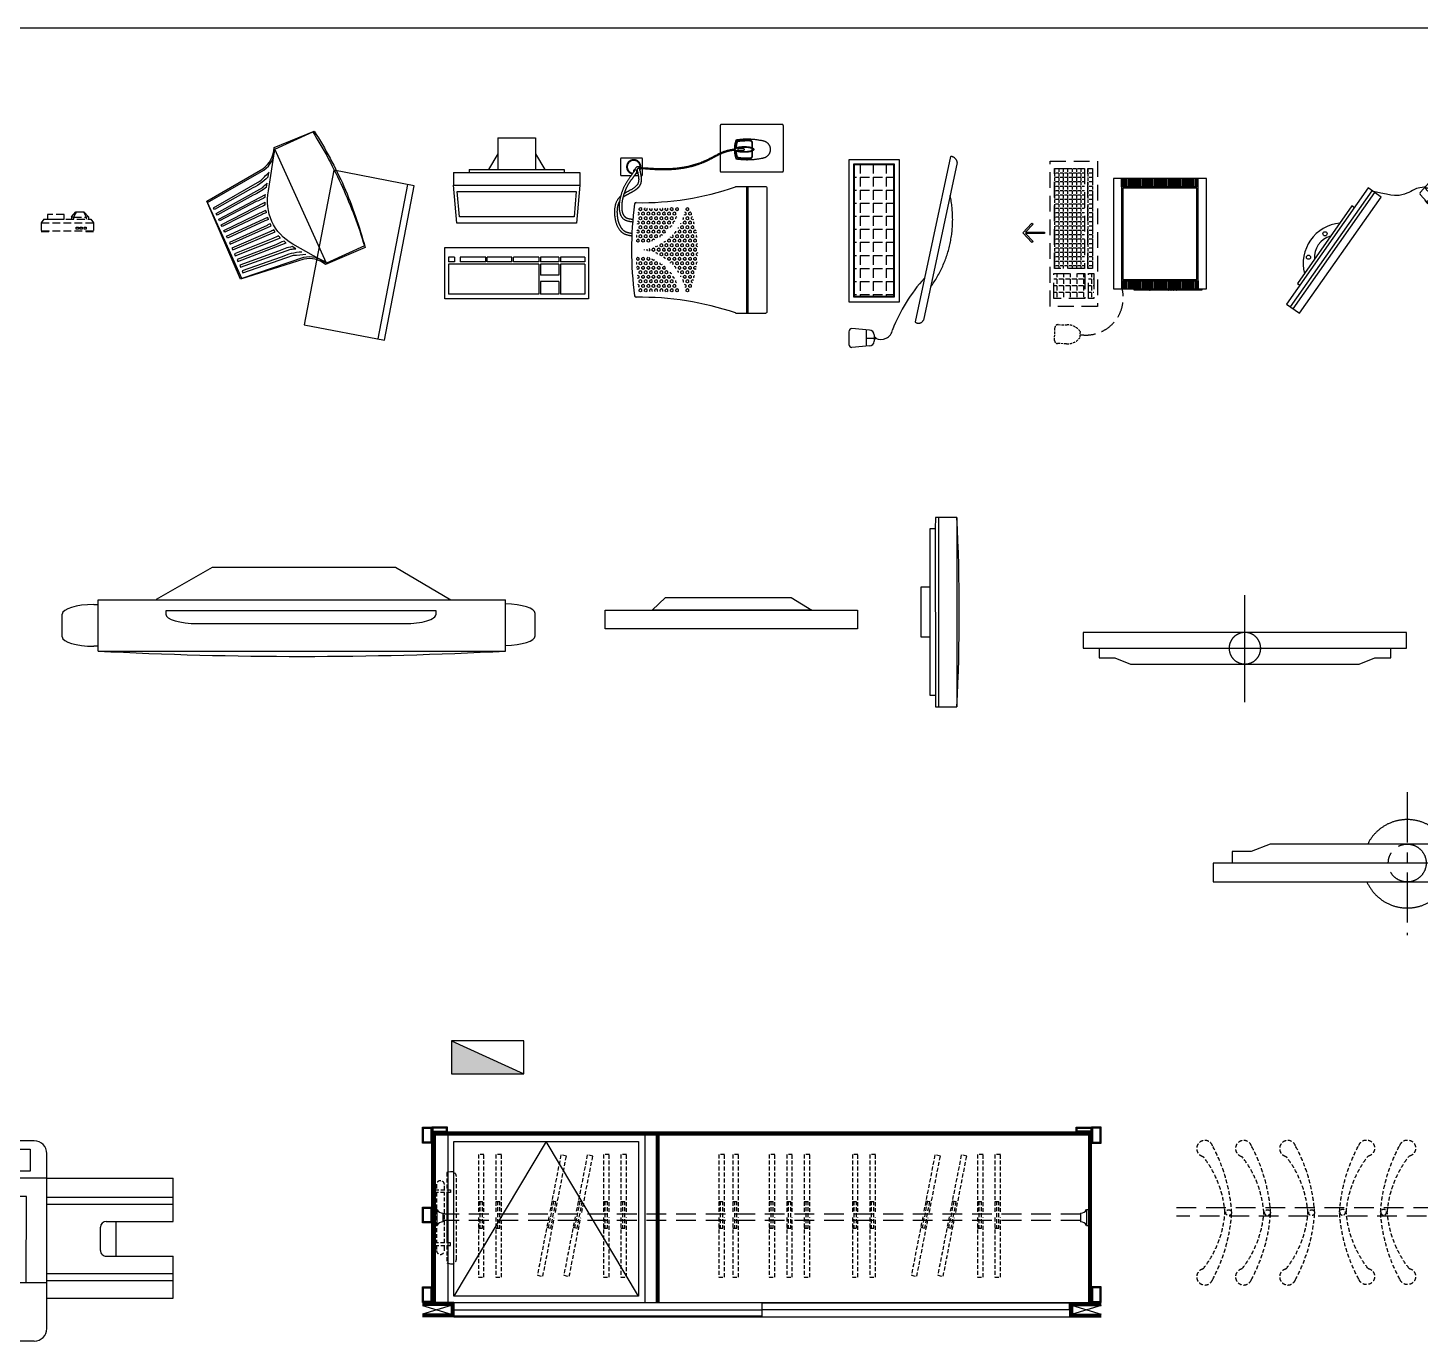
# Model space of a CAD drawing. Header units: millimetres. Extents: x 14385 to 129787, y 107826 to 186798.
# Drawn here: x 22526 to 26937, y 135863 to 140022 of the extents above; entities that cross this region are included whole.
import ezdxf

# ---------------------------------------------------------------- set-up
doc = ezdxf.new("R2010")
doc.units = ezdxf.units.MM
doc.header["$LTSCALE"] = 1000
for name, pattern in [('CENTER', [50.8, 31.75, -6.35, 6.35, -6.35]), ('CONTINOUS', [0]), ('DASH', [0.35, 0.25, -0.1]), ('DASHED', [0.75, 0.5, -0.25]), ('DASHED2', [0.375, 0.25, -0.125]), ('HIDDEN', [1.875, 1.25, -0.625]), ('HIDDEN2', [0.1875, 0.125, -0.0625]), ('M-HIDDEN', [1.875, 1.25, -0.625])]:
    doc.linetypes.add(name, pattern=pattern)
doc.layers.add('DS-HIGH-CABINET', color=40, linetype='Continuous')
doc.layers.add('FF-FURN', color=51, linetype='Continuous')

# ---------------------------------------------------------------- blocks, each defined once
blk = doc.blocks.new('A$C79213D79')
at = {"layer": 'DS-HIGH-CABINET', "color": 57, "linetype": 'HIDDEN2', "ltscale": 0.1}
blk.add_circle((9.8, 228.3), 9.16, dxfattribs=at)
for centre, radius, start, end in [((85.2, 431.7), 25.8, 282.2399, 159.8531), ((517.9, 194.4), 519, 151.6922, 176.2049), ((349.1, 203.4), 328.7, 141.8557, 175.5761), ((517.9, 262.6), 519, 183.7951, 208.3078), ((349.1, 253.6), 328.7, 184.4239, 218.1444), ((85.2, 25.4), 25.8, 200.1469, 77.7601)]:
    blk.add_arc(centre, radius, start, end, dxfattribs=at)
blk = doc.blocks.new('A$C6BEC4516')
at = {"color": 0}
blk.add_line((409.5, 205.3), (181.3, 529), dxfattribs=at)
at = {"color": 8, "linetype": 'DASHED', "ltscale": 50}
blk.add_line((615.8, 0.3), (616.6, 498.1), dxfattribs=at)
at = {"color": 0}
blk.add_lwpolyline([(293.2, 608.8, -0.03444), (418.6, 454, -0.03444), (520.6, 276.9), (406.8, 200.5, 0.235152), (336.8, 203.9), (151.2, 104), (0, 327.1), (155.6, 461, 0.235152), (178.1, 533.5)], format="xyb", close=True, dxfattribs=at)
at = {"color": 8}
blk.add_lwpolyline([(289.2, 605, -0.034442), (414.1, 450.8, -0.034442), (517.4, 281.4), (409.5, 205.3, 0.236068), (334.3, 208.9), (155.7, 107.1), (79.7, 215), (3.6, 322.9), (159.4, 457, 0.236068), (181.3, 529)], format="xyb", close=True, dxfattribs=at)
at = {"color": 0}
blk.add_lwpolyline([(409.5, 205.3), (293.1, 244.4, -0.32737), (186.6, 395.4), (181.3, 529)], format="xyb", dxfattribs=at)
at = {"color": 8, "linetype": 'DASHED', "ltscale": 50}
blk.add_lwpolyline([(376.8, 0.5), (635.8, 0.2), (636.6, 497.9), (377.6, 498.3), (376.8, 0)], dxfattribs=at)
at = {"color": 8}
for points in [[(177, 439.1, -0.103262), (128.9, 390.3), (29.3, 305.5), (25, 310.6), (154.1, 420.3, 0.001223), (177, 454)], [(178.3, 406.4, -0.07475), (141.1, 373.2), (40.7, 289.4), (36.5, 294.4), (166.5, 403, -0.028746), (177.8, 418.9)], [(179.7, 374.2, -0.047796), (154.3, 354.8), (52.1, 273.2), (48, 278.3), (179, 383, -0.046898)], [(184.3, 349.8, -0.032233), (166.7, 337.5), (63.6, 257), (59.5, 262.2), (182.3, 358.1, -0.046898)], [(179.7, 374.2, -0.013359), (179, 383)], [(184.3, 349.8, -0.012938), (182.3, 358.1)], [(192.5, 326.6, -0.022066), (180, 318.7), (75, 240.8), (71, 246.1), (189.5, 334, -0.046898)], [(203.2, 306.2, -0.017552), (193.1, 300.2), (86.4, 224.6), (82.6, 230), (199.4, 312.8, -0.046898)], [(192.5, 326.6, -0.012068), (189.5, 334)], [(203.2, 306.2, -0.011564), (199.4, 312.8)], [(211, 294.7, 0.017174), (202.2, 287.3), (95.1, 212.2), (98.9, 206.8), (215.7, 288.7, 0.046898)], [(226, 277.3, 0.020426), (215.2, 268.8), (106.6, 196), (110.2, 190.5), (231.6, 271.8, 0.046898)], [(215.7, 288.7, -0.011517), (211, 294.7)], [(231.6, 271.8, -0.011908), (226, 277.3)], [(244.2, 261.3, 0.029109), (228.4, 249.9), (118, 179.8), (121.5, 174.3), (251, 256.5, 0.046898)], [(264.4, 248.3, 0.042793), (240.6, 232.5), (129.4, 163.7), (132.8, 158), (272.2, 244.3, 0.046898)], [(292.9, 236.1, 0.067953), (253.5, 213.8), (140.8, 147.5), (144.1, 141.8), (290.1, 227.7, 0.023496), (305.4, 231.9)], [(325.8, 225.1, 0.100509), (265.5, 196.7), (152.2, 131.3), (155.5, 125.6), (302.2, 210.2, 0.010903), (340.2, 220.8)], [(251, 256.5, -0.012739), (244.2, 261.3)], [(272.2, 244.3, -0.013372), (264.4, 248.3)], [(305.4, 231.9), (292.9, 236.1, -0.326975)]]:
    blk.add_lwpolyline(points, format="xyb", dxfattribs=at)
for points in [[(177, 439.1), (176.4, 453.1)], [(178.3, 406.4), (177.8, 418.9)]]:
    blk.add_lwpolyline(points, dxfattribs=at)
blk = doc.blocks.new('A$C102C01AB')
h = blk.add_hatch()
h.set_pattern_fill('HEX', color=252, scale=1.5, style=0)
h.set_pattern_definition([(9e-15, (-4387.3295, 4837.0335), (7e-16, 8.24889), [4.7625, -9.525]), (120, (-4387.3295, 4837.0335), (-7.143748, -4.124445), [4.7625, -9.525]), (60, (-4382.567, 4837.0335), (-7.143748, 4.124445), [4.7625, -9.525])])
h.paths.add_polyline_path([(180.9, 465.8, 0.025764), (66.3, 458, -0.050472), (64.2, 329.2, 0.375144)])
h.paths.add_polyline_path([(333.7, 458, 0.025764), (219.1, 465.8, 0.375144), (335.8, 329.2, -0.050472)])
h.paths.add_polyline_path([(200, 307.7), (61.3, 307.7, -0.002665), (60.2, 301, 0.105985), (200, 271)])
h.paths.add_polyline_path([(200, 447.7, -0.352151), (61.4, 308.6, -0.000368), (61.3, 307.7), (200, 307.7)])
h.paths.add_polyline_path([(200, 447.7), (200, 307.7), (338.7, 307.7, -0.000368), (338.6, 308.6, -0.352151)])
h.paths.add_polyline_path([(339.8, 301, -0.002665), (338.7, 307.7), (200, 307.7), (200, 271, 0.105985)])
at = {"color": 8, "linetype": 'DASHED', "ltscale": 50}
for p, q in [((447.1, 474.1), (453, 474.1)), ((463.2, 463.8), (453, 474.1)), ((463.2, 453.6), (463.2, 463.8)), ((515.3, 142.3), (515.3, 126.3)), ((519.3, 144.3), (517.3, 144.3)), ((521.3, 142.3), (521.3, 126.3)), ((498.1, 98.8), (513.1, 98.8)), ((498.1, 97.3), (513.8, 97.3)), ((514.7, 98.8), (521.9, 98.8)), ((515.6, 97.3), (521, 97.3)), ((519.3, 124.3), (517.3, 124.3)), ((522.8, 97.3), (538.5, 97.3)), ((523.5, 98.8), (538.5, 98.8))]:
    blk.add_line(p, q, dxfattribs=at)
at = {"color": 8}
for p, q in [((0, 116), (400, 116)), ((0, 111), (400, 111))]:
    blk.add_line(p, q, dxfattribs=at)
at = {"color": 8, "linetype": 'DASHED', "ltscale": 50}
for points in [[(461.1, 446.3), (487.7, 446.3, 0.414214), (490.7, 449.3), (490.7, 513.3, 0.414214), (487.7, 516.3), (438.7, 516.3, 0.414214), (435.7, 513.3), (435.7, 482.1)], [(435.7, 451.4), (435.7, 449.3, 0.414214), (438.7, 446.3), (458.1, 446.3)], [(503.6, 200), (449.9, 200, 0.414214), (446.9, 197), (446.9, 3, 0.414214), (449.9, 0), (593.9, 0, 0.414214), (596.9, 3), (596.9, 197, 0.414214), (593.9, 200), (506.9, 200)]]:
    blk.add_lwpolyline(points, format="xyb", dxfattribs=at)
for points in [[(0.4, 152, 0.087847), (50.1, 466.5)], [(345.6, 471.6, 0.064672), (54.4, 471.6)], [(349.9, 466.5, 0.382201), (345.6, 471.6)], [(349.9, 466.5, 0.087847), (399.6, 152)], [(0.4, 152, 0.104257), (0, 150), (0, 56, 0.414214), (5, 51), (395, 51, 0.414214), (400, 56), (400, 150, 0.104257), (399.6, 152)]]:
    blk.add_lwpolyline(points, format="xyb")
blk.add_lwpolyline([(435.7, 471.8), (435.7, 459.5)], dxfattribs=at)
for centre, radius, start, end in [((463.2, 474.1), 22.5, 265.7243, 169.5185), ((463.2, 474.1), 20.5, 265.7805, 172.1189), ((463.2, 474.1), 22.5, 197.4992, 214.7304), ((463.2, 474.1), 20.5, 204.8524, 217.0041), ((448.5, 468.2), 4.32, 256.0152, 48.8989), ((463.2, 474.1), 22.5, 239.5326, 258.0668), ((453.8, 459.3), 4.16, 299.3041, 87.7653), ((463.2, 474.1), 20.5, 245.692, 257.372), ((460.5, 456.8), 1.53, 7.2468, 163.0194), ((709.9, 114.5), 224, 170.7888, 192.2593), ((518.3, 65.8), 89.5, 70.7605, 109.2395), ((709.9, 114.5), 220, 171.4171, 182.4712), ((709.9, 114.5), 218.5, 171.6631, 182.4712), ((518.3, 65.8), 85.5, 93.0522, 107.6454), ((518.3, 65.8), 84, 93.6102, 107.0092), ((517.3, 142.3), 2, 90, 180), ((519.3, 142.3), 2, 0, 90), ((518.3, 65.8), 85.5, 72.3546, 86.9479), ((518.3, 65.8), 84, 72.9908, 86.3895), ((326.7, 114.5), 218.5, 357.5288, 8.3369), ((326.7, 114.5), 220, 357.5288, 8.5829), ((326.7, 114.5), 224, 347.7407, 9.2112), ((498.1, 105.3), 8, 182.4712, 270), ((498.1, 105.3), 6.5, 182.4712, 270), ((517.3, 126.3), 2, 180, 270), ((519.3, 126.3), 2, 270, 0), ((538.5, 105.3), 6.5, 270, 357.5288), ((538.5, 105.3), 8, 270, 357.5288), ((519.9, 69.2), 29, 184.6393, 266.8607), ((516.7, 69.2), 29, 273.1393, 355.3607)]:
    blk.add_arc(centre, radius, start, end, dxfattribs=at)
at = {"color": 3}
blk.add_arc((55.1, 466.6), 5, 97.4006, 181.0683, dxfattribs=at)
at = {"color": 8, "linetype": 'DASHED', "ltscale": 50, "extrusion": (0, 0, -1)}
for start_param, end_param in [(0.496384, 5.786801), (-0.373559, 0.373559)]:
    blk.add_ellipse((518.3, 124.3), major_axis=(0, -29), ratio=0.258621, start_param=start_param, end_param=end_param, dxfattribs=at)
at = {"color": 8, "linetype": 'DASHED', "ltscale": 50}
for points, knots in [([(370.7, 515.3), (369.9, 516.2), (355.4, 532.1), (309.6, 540.7), (252.2, 520.6), (246.3, 489.4), (244.8, 480.1)], [111.285279, 111.285279, 111.285279, 111.285279, 114.512609, 174.485975, 239.647683, 266.818656, 266.818656, 266.818656, 266.818656]), ([(451.3, 471.4), (437.6, 479.5), (398.8, 516.5), (297.3, 532.2), (290.4, 486.6), (289.4, 477.5)], [0, 0, 0, 0, 61.739455, 168.977627, 194.636257, 194.636257, 194.636257, 194.636257]), ([(354.6, 518.7), (354.2, 518.9), (353.9, 519.1), (350.5, 521), (347.2, 522.5), (340.2, 524.8), (336.4, 525.6), (328.6, 526.7), (324.6, 527), (318, 527), (315.5, 526.9), (310.6, 526.6), (308.2, 526.4), (303.4, 525.8), (301, 525.4), (293.9, 524.1), (289.4, 522.8), (280.8, 519.8), (276.8, 518), (270.6, 514.3), (268.2, 512.5), (263.9, 508.7), (262.1, 506.6), (260.2, 503.8), (259.8, 503.2), (259.2, 502.1), (258.9, 501.6), (258.4, 500.6), (258.1, 500.1), (257.4, 498.5), (257, 497.4), (255.7, 493.7), (255, 491), (253.8, 485.4), (253.3, 482.7), (252.8, 479.8)], [126.966183, 126.966183, 126.966183, 126.966183, 128.405774, 128.405774, 140.861937, 140.861937, 153.318101, 153.318101, 165.774264, 165.774264, 172.998907, 172.998907, 179.999027, 179.999027, 186.999146, 186.999146, 200.999385, 200.999385, 214.999623, 214.999623, 225.627092, 225.627092, 236.25456, 236.25456, 239.093267, 239.093267, 241.30838, 241.30838, 243.523492, 243.523492, 247.953717, 247.953717, 257.302502, 257.302502, 265.874573, 265.874573, 265.874573, 265.874573]), ([(447.4, 464), (442.1, 466.4), (437.9, 470.5), (427.1, 477.7), (422.1, 481.8), (411.3, 489.4), (405.4, 493), (392.3, 499.6), (385, 502.6), (369.8, 507.5), (361.9, 509.4), (348.6, 511.5), (343.2, 512), (332.9, 512.2), (328, 511.8), (320.8, 510.5), (318.1, 509.8), (313.3, 508), (311.2, 507), (308, 504.8), (306.7, 503.8), (304.5, 501.5), (303.6, 500.2), (302.5, 498.4), (302.2, 497.9), (301.7, 496.9), (301.5, 496.4), (300.8, 494.7), (300.4, 493.5), (299.3, 489.7), (298.7, 486.8), (297.9, 481.4), (297.7, 479.1), (297.4, 476.6)], [0, 0, 0, 0, 20.63634, 20.63634, 41.272681, 41.272681, 61.909021, 61.909021, 82.545362, 82.545362, 103.181702, 103.181702, 118.074928, 118.074928, 132.968153, 132.968153, 142.847176, 142.847176, 152.726198, 152.726198, 160.348963, 160.348963, 167.971728, 167.971728, 170.444234, 170.444234, 172.91674, 172.91674, 177.861753, 177.861753, 187.617817, 187.617817, 194.636257, 194.636257, 194.636257, 194.636257]), ([(455.8, 455.6), (452.7, 454.9), (449.6, 454.1), (442.6, 452.6), (438.9, 451.8), (431.4, 450.7), (427.7, 450.3), (421.4, 450.3), (418.8, 450.4), (413.7, 451.2), (411.1, 451.8), (407.5, 453.2), (406.4, 453.7), (404.2, 454.8), (403.2, 455.4), (400.2, 457.4), (398.4, 458.9), (395, 462.1), (393.4, 463.8), (390.6, 467.5), (389.2, 469.4), (385.9, 474.3), (384.1, 477.5), (380.6, 483.9), (378.9, 487.2), (375.5, 493.5), (373.8, 496.6), (371.8, 499.9), (371.6, 500.2), (367.2, 507.9)], [0, 0, 0, 0, 8.473525, 8.473525, 18.426927, 18.426927, 28.38033, 28.38033, 35.311679, 35.311679, 42.243029, 42.243029, 45.423935, 45.423935, 48.60484, 48.60484, 54.988445, 54.988445, 61.372051, 61.372051, 67.755656, 67.755656, 77.751513, 77.751513, 87.747371, 87.747371, 97.743228, 97.743228, 98.898684, 98.898684, 98.898684, 98.898684]), ([(454, 463.4), (437.8, 459.5), (401.4, 450.8), (388.5, 487.9), (378.2, 504.8)], [0, 0, 0, 0, 43.90043, 98.975259, 98.975259, 98.975259, 98.975259]), ([(459, 457.2), (458.3, 448.8), (457.6, 440.5), (455.6, 415.3), (454.7, 398.5), (454.5, 374.3), (454.6, 367.1), (455.3, 352.6), (455.8, 345.3), (458, 323.6), (460.4, 309.2), (465.1, 289.8), (466.4, 284.7), (471.1, 269.4), (474.7, 259.3), (480.4, 246.4), (481.8, 243.3), (484.7, 237.3), (486.2, 234.3), (490.8, 225.4), (493.9, 219.6), (501.1, 205.4), (505.2, 197.1), (509.8, 185.4), (511, 181.9), (512.9, 175.7), (513.6, 172.9), (514.7, 167.7), (515.1, 165.3), (515.8, 160.4), (516.1, 158), (516.3, 155.4), (516.3, 155.4), (516.3, 155.3)], [0, 0, 0, 0, 25.171616, 25.171616, 75.514848, 75.514848, 97.065285, 97.065285, 118.615723, 118.615723, 161.716598, 161.716598, 177.441471, 177.441471, 208.891217, 208.891217, 218.648195, 218.648195, 228.405173, 228.405173, 247.91913, 247.91913, 275.674803, 275.674803, 287.068964, 287.068964, 296.153089, 296.153089, 303.895161, 303.895161, 311.637232, 311.637232, 311.840495, 311.840495, 311.840495, 311.840495]), ([(462, 456.9), (459.4, 426.5), (453.4, 355.8), (471.5, 256.1), (514.9, 192.2), (519, 159.7), (519.4, 155.3)], [0, 0, 0, 0, 91.629845, 212.502334, 297.344314, 312.79286, 312.79286, 312.79286, 312.79286]), ([(513.1, 98.8), (512.8, 99.4), (512.6, 100), (511.9, 102), (511.5, 103.6), (510.7, 107.1), (510.4, 109), (509.6, 114.9), (509.3, 119.1), (509.3, 127.6), (509.5, 131.9), (510.2, 138.5), (510.6, 141.1), (511.6, 145.6), (512.2, 147.6), (512.9, 149.4), (513, 149.5), (513, 149.6)], [3.679561, 3.679561, 3.679561, 3.679561, 3.784432, 3.784432, 4.01511, 4.01511, 4.245788, 4.245788, 4.679411, 4.679411, 5.113034, 5.113034, 5.413189, 5.413189, 5.713344, 5.713344, 5.734852, 5.734852, 5.734852, 5.734852]), ([(513.7, 151.2), (513.9, 151.5), (514, 151.7), (514.6, 152.6), (515, 153.1), (515.8, 153.9), (516.2, 154.2), (517, 154.6), (517.5, 154.8), (518.1, 154.8), (518.2, 154.8), (518.3, 154.8), (518.8, 154.8), (519.2, 154.7), (520.1, 154.4), (520.4, 154.1), (521.1, 153.6), (521.5, 153.2), (522.1, 152.5), (522.3, 152.1), (522.7, 151.5), (522.8, 151.3), (522.8, 151.2)], [5.8373209, 5.8373209, 5.8373209, 5.8373209, 5.8930101, 5.8930101, 6.0398378, 6.0398378, 6.1492446, 6.1492446, 6.2586515, 6.2586515, 6.2831853, 6.2831853, 6.2831853, 6.3867926, 6.3867926, 6.4903999, 6.4903999, 6.5940073, 6.5940073, 6.6976146, 6.6976146, 6.7290489, 6.7290489, 6.7290489, 6.7290489]), ([(523.6, 149.6), (523.8, 149.1), (524, 148.5), (524.7, 146.5), (525.2, 144.9), (525.9, 141.3), (526.2, 139.4), (527, 133.5), (527.3, 129.3), (527.3, 120.7), (527.1, 116.5), (526.4, 109.9), (525.9, 107.3), (524.9, 102.8), (524.4, 100.9), (523.6, 99.1), (523.6, 98.9), (523.5, 98.8)], [0.548316, 0.548316, 0.548316, 0.548316, 0.646992, 0.646992, 0.879554, 0.879554, 1.112117, 1.112117, 1.547334, 1.547334, 1.982552, 1.982552, 2.28071, 2.28071, 2.578868, 2.578868, 2.603605, 2.603605, 2.603605, 2.603605]), ([(522.8, 97.3), (522.7, 97.1), (522.5, 96.8), (522, 96), (521.6, 95.5), (520.8, 94.7), (520.4, 94.4), (519.5, 94), (519.1, 93.9), (518.1, 93.8), (517.6, 93.9), (516.7, 94.2), (516.3, 94.4), (515.6, 95), (515.2, 95.3), (514.6, 96.1), (514.3, 96.5), (513.9, 97.1), (513.9, 97.2), (513.8, 97.3)], [2.7045026, 2.7045026, 2.7045026, 2.7045026, 2.7568813, 2.7568813, 2.9023695, 2.9023695, 3.0109337, 3.0109337, 3.1194978, 3.1194978, 3.228062, 3.228062, 3.3366262, 3.3366262, 3.4451904, 3.4451904, 3.5537546, 3.5537546, 3.5786833, 3.5786833, 3.5786833, 3.5786833])]:
    blk.add_open_spline(points, degree=3, knots=knots, dxfattribs=at)
blk = doc.blocks.new('A$C6160385F')
at = {"color": 8, "ltscale": 1000}
for p, q in [((55.7, 300), (55.8, -300)), ((114.2, 300), (114.4, -300)), ((45.9, 263.4), (46.1, -263.4)), ((28.3, 78.5), (28.3, -78.5))]:
    blk.add_line(p, q, dxfattribs=at)
at = {"color": 50, "ltscale": 1000}
blk.add_lwpolyline([(114.2, 300), (46.1, 300), (45.9, 263.4), (28.3, 263.4), (28.3, 78.5), (0, 78.5), (0, -78.5), (28.3, -78.5), (28.3, -263.4), (46.1, -263.4), (46.1, -300), (114.4, -300, 0.025828), (114.2, 300)], format="xyb", close=True, dxfattribs=at)
blk = doc.blocks.new('flatscrn-monitor')
at = {"color": 0, "linetype": 'ByBlock'}
for p, q in [((-60, 0), (60, 0)), ((-60, 0), (-60, -100)), ((60, 0), (60, -100)), ((-60, -50), (-89.2, -100)), ((60, -50), (89.2, -100)), ((-200, -110), (200, -110)), ((-200, -110), (-200, -150)), ((-150, -100), (150, -100)), ((-150, -100), (-150, -110)), ((150, -100), (150, -110)), ((200, -110), (200, -150))]:
    blk.add_line(p, q, dxfattribs=at)
at = {"color": 0, "linetype": 'ByBlock', "flags": 128}
blk.add_lwpolyline([(-190, -270), (-200, -150), (200, -150), (190, -270)], close=True, dxfattribs=at)
at = {"color": 8}
blk.add_lwpolyline([(-188.3, -170), (188.3, -170), (181.6, -250), (-181.6, -250)], close=True, dxfattribs=at)
blk = doc.blocks.new('DS-1')
at = {"linetype": 'Continuous', "ltscale": 1000}
for points in [[(265.2, -40.2), (-240.9, -40.2), (-199.2, 0), (199.2, 0)], [(409.8, -40.2), (409.8, -99.7), (-389.7, -99.7), (-389.7, -40.2)]]:
    blk.add_lwpolyline(points, close=True, dxfattribs=at)
blk = doc.blocks.new('A$C39F758C8')
at = {"linetype": 'Continuous'}
for p, q in [((217.8, 1498), (146.4, 1498)), ((103.2, 114), (103.2, 1404)), ((265.8, 1404), (103.2, 1404)), ((265.8, 114), (265.8, 1404)), ((0, 1056), (103.2, 1230.8)), ((0, 476), (0, 1056)), ((101.4, 298), (0, 476)), ((265.8, 114), (103.2, 114)), ((118.5, 100), (118.5, 114)), ((250.5, 114), (250.5, 100)), ((220.5, 0), (148.5, 0))]:
    blk.add_line(p, q, dxfattribs=at)
at = {"color": 8, "linetype": 'Continuous'}
for p, q in [((138, 1184), (138, 328)), ((148.8, 1184), (138, 1184)), ((178.8, 428), (178.8, 1084)), ((138, 328), (148.8, 328))]:
    blk.add_line(p, q, dxfattribs=at)
at = {"linetype": 'Continuous'}
for centre, major_axis, start_param, end_param in [((146.4, 1398), (0, 100), 0, 1.51076), ((217.8, 1398), (0, -100), 1.630832, 3.141593), ((148.5, 100), (0, -100), -1.570796, 0), ((220.5, 100), (0, 100), 3.141593, 4.712389)]:
    blk.add_ellipse(centre, major_axis=major_axis, ratio=0.3, start_param=start_param, end_param=end_param, dxfattribs=at)
at = {"color": 8, "linetype": 'Continuous'}
for centre, major_axis, start_param, end_param in [((-839, 759), (0, -3738.6), 1.397406, 1.744187), ((148.8, 1084), (0, -100), 1.570796, 3.141593), ((148.8, 428), (0, 100), 3.141593, 4.712389)]:
    blk.add_ellipse(centre, major_axis=major_axis, ratio=0.3, start_param=start_param, end_param=end_param, dxfattribs=at)
blk = doc.blocks.new('键盘')
at = {"color": 8, "linetype": 'DASHED', "ltscale": 50}
for p, q in [((-197, 51), (-215.5, 51)), ((-215.5, 51), (-215.5, 36)), ((-197, 51), (-197, 36)), ((-98, 51), (-178.5, 51)), ((-178.5, 51), (-178.5, 36)), ((-98, 36), (-98, 51)), ((-15, 51), (-93, 51)), ((-93, 36), (-93, 51)), ((-15, 36), (-15, 51)), ((-10, 36), (-10, 51)), ((70.5, 51), (-10, 51)), ((70.5, 51), (70.5, 36)), ((133.5, 51), (75.5, 51)), ((75.5, 51), (75.5, 36)), ((133.5, 51), (133.5, 36)), ((138.5, 51), (138.5, 36)), ((215.5, 51), (138.5, 51)), ((215.5, 51), (215.5, 36)), ((-197, 36), (-215.5, 36)), ((70.5, 29), (-215.5, 29)), ((-215.5, 29), (-215.5, -66)), ((-98, 36), (-178.5, 36)), ((-15, 36), (-93, 36)), ((70.5, 36), (-10, 36)), ((70.5, 29), (70.5, -66)), ((133.5, 36), (75.5, 36)), ((133.5, 29), (75.5, 29)), ((75.5, 29), (75.5, -6)), ((133.5, 29), (133.5, -6)), ((215.5, 36), (138.5, 36)), ((138.5, 29), (138.5, -66)), ((215.5, 29), (138.5, 29)), ((215.5, 29), (215.5, -66)), ((133.5, -6), (75.5, -6)), ((75.5, -26), (75.5, -66)), ((133.5, -26), (75.5, -26)), ((133.5, -26), (133.5, -66)), ((70.5, -66), (-215.5, -66)), ((133.5, -66), (75.5, -66)), ((215.5, -66), (138.5, -66))]:
    blk.add_line(p, q, dxfattribs=at)
blk.add_lwpolyline([(-227.5, -81), (-227.5, 81), (227.5, 81), (227.5, -81)], close=True, dxfattribs=at)
blk = doc.blocks.new('做成ACAD TuKuai0270')
at = {"linetype": 'Continuous'}
for p, q in [((-170.1, 634), (-259.8, 634.1)), ((260.2, 633.9), (170.4, 634)), ((-300, 40.1), (-299.8, 594.1)), ((300, 39.9), (300.2, 593.9)), ((-460, 136.1), (-459.9, 516.1)), ((-299.9, 516.1), (-459.9, 516.1)), ((300.1, 515.9), (700.1, 515.8)), ((700.1, 378.8), (700.1, 515.8)), ((470.1, 286.9), (470.1, 360.8)), ((488.2, 378.9), (700.1, 378.8)), ((488.1, 268.9), (700.1, 268.8)), ((700, 135.8), (700.1, 268.8)), ((-300, 136.1), (-460, 136.1)), ((300, 135.9), (700, 135.8)), ((260, -0.1), (-260, 0.1))]:
    blk.add_line(p, q, dxfattribs=at)
at = {"color": 9, "linetype": 'Continuous'}
for p, q in [((-257.7, 608.3), (-161.4, 608.3)), ((-257.7, 538.3), (-257.7, 608.3)), ((-224.2, 608.3), (-224.2, 538.3)), ((-194.9, 608.3), (-194.9, 538.3)), ((-161.4, 608.3), (-161.4, 538.3)), ((66.7, 538.2), (66.8, 608.2)), ((66.8, 608.2), (246.8, 608.2)), ((246.8, 608.2), (246.7, 538.2)), ((-161.4, 538.3), (-257.7, 538.3)), ((246.7, 538.2), (66.7, 538.2)), ((300.1, 515.9), (-299.9, 516.1)), ((-299.9, 455.9), (-459.9, 455.9)), ((-235, 185.1), (-234.9, 458.1)), ((235.1, 457.9), (-234.9, 458.1)), ((235, 184.9), (235.1, 457.9)), ((300.1, 455.9), (700.1, 455.8)), ((-299.9, 433.9), (-459.9, 433.9)), ((300.1, 433.9), (700.1, 433.8)), ((520.1, 268.9), (520.1, 378.9)), ((-299.8, 191.9), (-460, 191.9)), ((-299.8, 213.9), (-459.9, 213.9)), ((300, 184.9), (-300, 185.1)), ((300, 191.9), (700, 191.8)), ((300.1, 213.9), (700.1, 213.8))]:
    blk.add_line(p, q, dxfattribs=at)
for centre in [(-117.5, 576.9), (-67.2, 576.9)]:
    blk.add_circle(centre, 19, dxfattribs=at)
at = {"linetype": 'Continuous'}
for centre, radius, start, end in [((-259.8, 594.1), 40, 89.9855, 179.9855), ((0, -80.4), 734.4, 76.5836, 103.3874), ((260.2, 593.9), 40, 359.9855, 89.9855), ((488.2, 360.8), 18.1, 89.9855, 179.9855), ((488.1, 286.9), 18.1, 179.9855, 269.9855), ((-260, 40.1), 40, 179.9855, 269.9855), ((260, 39.9), 40, 269.9855, 359.9855)]:
    blk.add_arc(centre, radius, start, end, dxfattribs=at)
blk = doc.blocks.new('A$C24FE3AAA')
at = {"color": 45, "linetype": 'HIDDEN2', "ltscale": 0.1}
for p, q in [((0, 51.6), (17.7, 51.6)), ((4.8, 51.6), (4.8, -33.6)), ((11.8, 51.6), (11.8, -33.6)), ((0, -33.6), (17.7, -33.6))]:
    blk.add_line(p, q, dxfattribs=at)
for points in [[(17.7, 18), (17.7, 199.7), (0, 199.7), (0, 18)], [(0, 0), (0, -188.4), (17.7, -188.4), (17.7, 0)]]:
    blk.add_lwpolyline(points, dxfattribs=at)
blk = doc.blocks.new('A$C2AB26CA6')
at = {"color": 8, "linetype": 'CENTER', "extrusion": (7.8297e-09, -7.20776e-09, 1)}
blk.add_line((0, -120.8, 0), (0, 218.2, 0), dxfattribs=at)
at = {"ltscale": 30}
blk.add_lwpolyline([(512, 100), (512, 50), (-512, 50), (-512, 100)], close=True, dxfattribs=at)
blk.add_lwpolyline([(462, 50), (462, 20), (412, 20), (362, 0), (-362, 0), (-412, 20), (-462, 20), (-462, 50)], dxfattribs=at)
at = {"color": 8, "linetype": 'CENTER'}
blk.add_circle((0, 50), 50, dxfattribs=at)
blk = doc.blocks.new('A$C13656026')
at = {"linetype": 'Continuous'}
h = blk.add_hatch(dxfattribs=at)
h.set_pattern_fill('ANGLE', color=8, scale=150, angle=180, style=0)
h.set_pattern_definition([(360, (-23760, -62246.25), (3e-11, 41.25), [30, -11.25]), (90, (-23760, -62246.25), (-41.25, 3e-11), [30, -11.25])])
h.paths.add_polyline_path([(-226.3, 27), (-226.3, -99), (189.7, -99), (189.7, 27)])
at = {"color": 8, "linetype": 'HIDDEN', "ltscale": 0.5}
for p, q in [((-234.2, 227.4), (265.5, 120.4)), ((-253.2, 205.9), (270.8, 93.7))]:
    blk.add_line(p, q, dxfattribs=at)
at = {"color": 8, "linetype": 'Continuous'}
for p, q in [((312.2, -36.1), (332.2, -36.1)), ((319.7, -36.1), (319.7, -31.1)), ((319.7, -31.1), (324.7, -31.1)), ((322.2, -61.1), (322.2, -36.1)), ((324.7, -36.1), (324.7, -31.1)), ((297.2, -51.1), (292.2, -106.1)), ((296.3, -61.1), (348.1, -61.1)), ((347.2, -51.1), (352.2, -106.1)), ((302.2, -116.1), (342.2, -116.1))]:
    blk.add_line(p, q, dxfattribs=at)
for points in [[(-242.2, 44), (-242.2, -116), (207.8, -116), (207.8, 44), (-242.2, 44)], [(-228.3, 29), (-228.3, -101), (191.7, -101), (191.7, 29), (-228.3, 29)], [(-226.3, 27), (-226.3, -99), (189.7, -99), (189.7, 27), (-226.3, 27)]]:
    blk.add_lwpolyline(points, dxfattribs=at)
at = {"color": 8, "linetype": 'HIDDEN', "ltscale": 0.5}
for centre, radius, start, end in [((-229.8, 204.3), 23.6, 100.869, 175.9965), ((-53.4, -148.4), 361.3, 53.7316, 102.0895), ((258, 105), 17.1, 318.325, 64.1015)]:
    blk.add_arc(centre, radius, start, end, dxfattribs=at)
at = {"color": 8, "linetype": 'Continuous'}
for centre, radius, start, end in [((488.8, 516.8), 530.8, 227.8537, 248.6562), ((289.8, -13.9), 36.8, 331.9847, 80.9006), ((312.2, -51.1), 15, 90, 180), ((332.2, -51.1), 15, 0, 90), ((302.2, -106.1), 10, 180, 270), ((342.2, -106.1), 10, 270, 0)]:
    blk.add_arc(centre, radius, start, end, dxfattribs=at)
blk = doc.blocks.new('QBLOCK2008041212054960')
at = {"color": 250}
for p, q in [((-264.3, 158.3, -1040), (172.8, 51.4, -1040)), ((-261.9, 168, -1040), (175.2, 61.1, -1040)), ((234.3, -120.4, -1040), (233, -123.6, -1040)), ((239.3, -108.8, -1040), (237, -114.1, -1040)), ((247.2, -90.7, -1040), (245.6, -94.3, -1040))]:
    blk.add_line(p, q, dxfattribs=at)
at = {"color": 55}
for p, q in [((-184.5, 174.8, -1040), (-186.9, 165.1, -1040)), ((106.9, 103.6, -1040), (-184.5, 174.8, -1040)), ((104.5, 93.9, -1040), (106.9, 103.6, -1040)), ((219.3, -85.2, -1040), (205.2, -113.3, -1040)), ((267, -98, -1040), (225.5, -82.7, -1040)), ((207.1, -105, -1040), (201, -117.3, -1040)), ((201, -117.3, -1040), (203.1, -118.5, -1040)), ((261.8, -134.2, -1040), (205.2, -113.3, -1040)), ((207.1, -105, -1040), (208.9, -105.9, -1040))]:
    blk.add_line(p, q, dxfattribs=at)
at = {"color": 55, "elevation": -1040}
blk.add_lwpolyline([(-258.3, 182.6), (-270.2, 134), (166.9, 27.1), (178.8, 75.7)], close=True, dxfattribs=at)
at = {"color": 250}
for centre in [(-94.4, 172.3, -1040), (-6.2, 150.7, -1040)]:
    blk.add_circle(centre, 6.6, dxfattribs=at)
at = {"color": 55}
for centre, radius, start, end in [((-72.4, 61.1, -1040), 128.4, 27.0332, 125.4805), ((223.8, -87.4, -1040), 5, 69.7122, 153.2894), ((253.4, -136, -1040), 53.3, 154.7629, 164.7682), ((112.7, -77.2, -1040), 159.6, 321.1294, 350.4926), ((265.2, -102.7, -1040), 5, 350.4926, 69.7122), ((214.3, -155.9, -1040), 33.4, 171.1828, 247.4847), ((213.6, -160.9, -1040), 28.6, 244.8212, 324.8617)]:
    blk.add_arc(centre, radius, start, end, dxfattribs=at)
at = {"color": 250}
for centre, radius, start, end in [((-62.9, 90.3, -1040), 69.4, 36.3229, 116.1907), ((253.4, -136, -1040), 53.3, 164.7682, 205.2671), ((181.3, -161.7, -1040), 27.9, 333.8439, 25.1042), ((181.3, -161.7, -1040), 30.9, 334.4146, 18.5086), ((214.7, -114.2, -1040), 51.2, 296.4273, 336.9995)]:
    blk.add_arc(centre, radius, start, end, dxfattribs=at)
for centre, major_axis in [((236, -117.4, -1040), (-7.45, 2.72)), ((242.5, -101.6, -1040), (3.15, 7.28))]:
    blk.add_ellipse(centre, major_axis=major_axis, ratio=0.432067, dxfattribs=at)
at = {"color": 55}
for points, knots in [([(247.2, -90.7, -1040), (238.3, -78.1, -1040), (237.2, -65.2, -1040), (204.9, -47.5, -1040), (184.5, -12.3, -1040), (174, 56.2, -1040)], [0, 0, 0, 0, 54.549651, 126.009239, 156.340807, 156.340807, 156.340807, 156.340807]), ([(202, -122, -1040), (200.5, -124.3, -1040), (196.4, -129.2, -1040), (190.1, -135.8, -1040), (183.8, -142.6, -1040), (181.8, -148.2, -1040), (181.3, -150.8, -1040)], [9.51244, 9.51244, 9.51244, 9.51244, 17.355242, 27.460135, 36.892546, 44.800695, 44.800695, 44.800695, 44.800695])]:
    blk.add_open_spline(points, degree=3, knots=knots, dxfattribs=at)
blk = doc.blocks.new('key-b-150-460')
at = {"linetype": 'DASHED2', "ltscale": 0.2}
h = blk.add_hatch(dxfattribs=at)
h.set_pattern_fill('ANGLE', color=8, scale=2, angle=180, style=0)
h.set_pattern_definition([(2e-15, (432468.036, 79808.539), (4e-13, -13.97), [10.16, -3.81]), (270, (432468.036, 79808.539), (-13.97, -4e-13), [10.16, -3.81])])
h.paths.add_polyline_path([(372874.4, 41001.1), (373192, 41001.1), (373192, 40986.2), (372874.4, 40986.2)])
h = blk.add_hatch(dxfattribs=at)
h.set_pattern_fill('ANGLE', color=8, scale=3, angle=180, style=0)
h.set_pattern_definition([(2e-15, (432468.298, 79288.884), (7e-13, -20.955), [15.24, -5.715]), (270, (432468.298, 79288.884), (-20.955, -7e-13), [15.24, -5.715])])
h.paths.add_polyline_path([(373207.3, 41005.3), (373286.9, 41005.3), (373286.9, 40987.8), (373207.3, 40987.8)])
h = blk.add_hatch(dxfattribs=at)
h.set_pattern_fill('ANGLE', color=8, scale=3, angle=180, style=0)
h.set_pattern_definition([(2e-15, (432468.298, 79179.456), (7e-13, -20.955), [15.24, -5.715]), (270, (432468.298, 79179.456), (-20.955, -7e-13), [15.24, -5.715])])
h.paths.add_polyline_path([(373207.3, 40976.3), (373286.9, 40976.3), (373286.9, 40878.4), (373207.3, 40878.4)])
h = blk.add_hatch(dxfattribs=at)
h.set_pattern_fill('ANGLE', color=8, scale=2, angle=180, style=0)
h.set_pattern_definition([(2e-15, (432468.036, 79702.258), (4e-13, -13.97), [10.16, -3.81]), (270, (432468.036, 79702.258), (-13.97, -4e-13), [10.16, -3.81])])
h.paths.add_polyline_path([(372874.4, 40975), (373192, 40975), (373192, 40879.9), (372874.4, 40879.9)])
at = {"color": 8, "linetype": 'DASHED2', "ltscale": 0.2}
for points in [[(372851.4, 41016.3), (373311.4, 41016.3), (373311.4, 40866.3), (372851.4, 40866.3)], [(372874.4, 41001.1), (373192, 41001.1), (373192, 40986.2), (372874.4, 40986.2)], [(373207.3, 41005.3), (373286.9, 41005.3), (373286.9, 40987.8), (373207.3, 40987.8)], [(373207.3, 40976.3), (373286.9, 40976.3), (373286.9, 40878.4), (373207.3, 40878.4)], [(372874.4, 40975), (373192, 40975), (373192, 40879.9), (372874.4, 40879.9)]]:
    blk.add_lwpolyline(points, close=True, dxfattribs=at)
blk = doc.blocks.new('MOUSE-100-PLAN')
at = {"color": 8, "linetype": 'DASH', "ltscale": 0.03}
blk.add_lwpolyline([(-10, 0.2), (10, -0.2, -0.253482), (29.1, -42.3), (28.5, -70.6, -0.414214), (18.3, -80.4), (-21.7, -79.5, -0.414214), (-31.5, -69.3), (-30.9, -41, -0.253482)], format="xyb", close=True, dxfattribs=at)
at = {"color": 8, "linetype": 'DASH', "ltscale": 0.2}
blk.add_arc((-117, 18.7, 0), 118.5, 350.9196, 103.4171, dxfattribs=at)
blk = doc.blocks.new('A$C2A794798')
h = blk.add_hatch()
h.set_pattern_fill('_USER', color=8, scale=4.331683, angle=-90, style=0, pattern_type=0)
h.set_pattern_definition([(270, (-49136.938, 53192.983), (4.33168317, -8e-16), [])])
h.paths.add_polyline_path([(134.5, 180.6), (134.5, 206.6), (-108.1, 206.6), (-108.1, 180.6)])
h.paths.add_polyline_path([(134.5, -143.4), (134.5, -117.4), (-108.1, -117.4), (-108.1, -143.4)])
at = {"color": 8}
for p, q in [((-108.1, 180.6), (-108.1, 206.6)), ((134.5, 180.6), (134.5, 206.6)), ((-108.1, -117.4), (-108.1, -143.4)), ((134.5, -117.4), (134.5, -143.4)), ((-19.3, -143.4), (-19.3, -146)), ((-17.6, -143.4), (-17.6, -146)), ((39, -143.4), (39, -146)), ((40.8, -143.4), (40.8, -146)), ((48, -143.4), (48, -146)), ((49.8, -143.4), (49.8, -146)), ((56, -143.4), (56, -146)), ((57.8, -143.4), (57.8, -146)), ((65, -143.4), (65, -146)), ((66.7, -143.4), (66.7, -146))]:
    blk.add_line(p, q, dxfattribs=at)
at = {"linetype": 'HIDDEN', "ltscale": 0.5}
for points in [[(-134.1, 206.6), (-134.1, -143.4), (160.5, -143.4), (160.5, 206.6)], [(-103.8, 176.3), (-103.8, -113.1), (130.2, -113.1), (130.2, 176.3)]]:
    blk.add_lwpolyline(points, close=True, dxfattribs=at)
at = {"color": 8}
blk.add_lwpolyline([(-108.1, 180.6), (-108.1, -117.4), (134.5, -117.4), (134.5, 180.6)], close=True, dxfattribs=at)
for points in [[(-69.2, -143.4), (-69.2, -145.1, 0.414214), (-68.3, -146), (-19.3, -146)], [(66.7, -146), (146.2, -146, 0.414214), (147.1, -145.1), (147.1, -143.4)]]:
    blk.add_lwpolyline(points, format="xyb", dxfattribs=at)
for points in [[(-17.6, -146), (39, -146)], [(40.8, -146), (48, -146)], [(49.8, -146), (56, -146)], [(57.8, -146), (65, -146)]]:
    blk.add_lwpolyline(points, dxfattribs=at)
for centre in [(-18.5, -146), (39.9, -146), (48.9, -146), (56.9, -146), (65.9, -146)]:
    blk.add_arc(centre, 0.866, 180, 0, dxfattribs=at)
at = {"layer": 'FF-FURN', "color": 8, "linetype": 'Continuous', "elevation": 0}
blk.add_lwpolyline([(-411.9, 36.9), (-352, 36.9), (-352, 31.9), (-411.9, 31.9), (-388.5, 6.8), (-392.2, 3.4), (-421.1, 34.4), (-392.2, 65.4), (-388.5, 62), (-411.9, 36.9), (-352, 36.9)], dxfattribs=at)
at = {"layer": 'FF-FURN', "linetype": 'Continuous', "rotation": 270}
for name, p in [('key-b-150-460', (-41200.9, 373113, 0)), ('MOUSE-100-PLAN', (-239.9, -287.8))]:
    blk.add_blockref(name, p, dxfattribs=at)
blk = doc.blocks.new('A$C2D1F1189')
at = {"color": 55, "linetype": 'CENTER', "ltscale": 0.005}
blk.add_line((-163.9, 0, 0), (288.8, 0, 0), dxfattribs=at)
at = {"linetype": 'DASHED', "ltscale": 30, "extrusion": (1.39835e-20, -7.81453e-09, 1), "elevation": 0}
blk.add_lwpolyline([(120, 614.4), (60, 614.4), (60, -614.4), (120, -614.4)], close=True, dxfattribs=at)
blk.add_lwpolyline([(60, 554.4), (24, 554.4), (24, 494.4), (0, 434.4), (0, -434.4), (24, -494.4), (24, -554.4), (60, -554.4)], dxfattribs=at)
at = {"color": 55, "linetype": 'CENTER', "ltscale": 0.005}
blk.add_circle((60, 0, 0), 60, dxfattribs=at)
at = {"linetype": 'DASHED', "ltscale": 30}
for start, end in [(116.4866, 243.5134), (294.2773, 65.7227)]:
    blk.add_arc((62.4, 0), 140, start, end, dxfattribs=at)

msp = doc.modelspace()

# ---------------------------------------------------------------- hatches: boundary and pattern name
at = {"layer": 'DS-HIGH-CABINET'}
msp.add_hatch(color=12, dxfattribs=at).paths.add_polyline_path([(24096.7, 136709.7), (23868.1, 136813.8), (23868.1, 136709.7)])

# ---------------------------------------------------------------- linework, layer by layer
at = {"color": 1}
msp.add_line((18573.3, 140021.6), (80368.9, 140021.6), dxfattribs=at)
at = {"layer": 'DS-HIGH-CABINET', "color": 12}
msp.add_line((23868.1, 136813.8, 0), (24096.9, 136709.7, 0), dxfattribs=at)
at = {"layer": 'DS-HIGH-CABINET', "color": 40, "linetype": 'CONTINOUS'}
for p, q in [((25896, 136525.1, 0), (23806, 136525.1, 0)), ((23816, 136515.1, 0), (23806, 136515.1, 0)), ((25896, 136515.1, 0), (23816, 136515.1, 0)), ((23816, 136515.1, 0), (23816, 135985.1, 0)), ((24516, 136515.1, 0), (24516, 135985.1, 0)), ((24526, 135985.1, 0), (24526, 136515.1, 0)), ((25886, 136515.1, 0), (25886, 135985.1, 0)), ((23822, 136279.6, 0), (23816, 136279.6, 0)), ((23822, 136279.6, 0), (23816, 136279.6, 0)), ((23822, 136279.6, 0), (23822, 136229.6, 0)), ((23822, 136279.6, 0), (23822, 136229.6, 0)), ((23841, 136268.6, 0), (23841, 136240.6, 0)), ((23841, 136268.6, 0), (23841, 136240.6, 0)), ((25861, 136268.6, 0), (25861, 136240.6, 0)), ((25861, 136268.6, 0), (25861, 136240.6, 0)), ((25880, 136279.6, 0), (25880, 136229.6, 0)), ((25880, 136279.6, 0), (25886, 136279.6, 0)), ((25880, 136279.6, 0), (25880, 136229.6, 0)), ((25880, 136279.6, 0), (25886, 136279.6, 0)), ((23822, 136229.6, 0), (23816, 136229.6, 0)), ((23822, 136229.6, 0), (23816, 136229.6, 0)), ((25880, 136229.6, 0), (25886, 136229.6, 0)), ((25880, 136229.6, 0), (25886, 136229.6, 0)), ((23876, 135985.1, 0), (23776, 135985.1, 0)), ((23867, 135985.1, 0), (23867, 135948.2, 0)), ((23876, 135985.1, 0), (23876, 135940.1, 0)), ((25826, 135985.1, 0), (25826, 135940.1, 0)), ((25826, 135985.1, 0), (25926, 135985.1, 0)), ((25835, 135985.1, 0), (25835, 135948.2, 0)), ((23867, 135976.1, 0), (23776, 135976.1, 0)), ((23876, 135948.2, 0), (23776, 135948.2, 0)), ((23876, 135940.1, 0), (23776, 135940.1, 0)), ((25826, 135948.2, 0), (25926, 135948.2, 0)), ((25826, 135940.1, 0), (25926, 135940.1, 0)), ((25835, 135976.1, 0), (25926, 135976.1, 0))]:
    msp.add_line(p, q, dxfattribs=at)
at = {"layer": 'DS-HIGH-CABINET', "color": 251}
for p, q in [((25896, 136523, 0), (23806, 136523, 0)), ((25896, 136520, 0), (23806, 136520, 0)), ((25896, 136517, 0), (23806, 136517, 0)), ((23809.4, 135985.1, 0), (23809.4, 136515.1, 0)), ((23812.7, 135985.1, 0), (23812.7, 136515.1, 0)), ((24519.3, 135985.1, 0), (24519.3, 136515.1, 0)), ((24522.6, 135985.1, 0), (24522.6, 136515.1, 0)), ((25889.3, 135985.1, 0), (25889.3, 136515.1, 0)), ((25892.6, 135985.1, 0), (25892.6, 136515.1, 0)), ((23870, 135985.1, 0), (23870, 135948.2, 0)), ((23873, 135985.1, 0), (23873, 135948.2, 0)), ((25829, 135985.1, 0), (25829, 135948.2, 0)), ((25832, 135985.1, 0), (25832, 135948.2, 0)), ((23867, 135982.1, 0), (23776, 135982.1, 0)), ((23867, 135979.1, 0), (23776, 135979.1, 0)), ((23776, 135976.1, 0), (23867, 135948.2, 0)), ((23867, 135976.1, 0), (23776, 135948.2, 0)), ((23876, 135945.2, 0), (23776, 135945.2, 0)), ((23876, 135942.2, 0), (23776, 135942.2, 0)), ((25826, 135945.2, 0), (25926, 135945.2, 0)), ((25826, 135942.2, 0), (25926, 135942.2, 0)), ((25835, 135982.1, 0), (25926, 135982.1, 0)), ((25835, 135979.1, 0), (25926, 135979.1, 0)), ((25926, 135976.1, 0), (25835, 135948.2, 0)), ((25835, 135976.1, 0), (25926, 135948.2, 0))]:
    msp.add_line(p, q, dxfattribs=at)
at = {"layer": 'DS-HIGH-CABINET', "color": 40}
for p, q in [((23806, 135985, 0), (23806, 136515.1, 0)), ((25896, 135985, 0), (25896, 136515.1, 0))]:
    msp.add_line(p, q, dxfattribs=at)
at = {"layer": 'DS-HIGH-CABINET', "color": 40, "linetype": 'HIDDEN2', "ltscale": 0.5}
for p, q in [((25861, 136264.9, 0), (23841, 136264.9, 0)), ((26165.2, 136286.4), (27517.9, 136286.4)), ((27519.6, 136258.4), (26165.2, 136258.4)), ((25861, 136244.9, 0), (23841, 136244.9, 0))]:
    msp.add_line(p, q, dxfattribs=at)
at = {"layer": 'DS-HIGH-CABINET', "color": 49}
for p, q in [((23876, 135985.1, 0), (25826, 135985.1, 0)), ((23876, 135940.1, 0), (25826, 135940.1, 0))]:
    msp.add_line(p, q, dxfattribs=at)
at = {"layer": 'DS-HIGH-CABINET'}
msp.add_line((24851, 135985.1, 0), (24851, 135940.1, 0), dxfattribs=at)
at = {"layer": 'DS-HIGH-CABINET', "color": 12, "elevation": 0}
msp.add_lwpolyline([(24096.9, 136709.7), (24096.9, 136813.8), (23868.1, 136813.8), (23868.1, 136709.7)], close=True, dxfattribs=at)
at = {"layer": 'DS-HIGH-CABINET', "color": 49}
for points in [[(23806, 136540.1), (23806, 136490.1), (23776, 136490.1), (23776, 136540.1)], [(23803, 136537.1), (23803, 136493.1), (23779, 136493.1), (23779, 136537.1)], [(25896, 136540.1), (25896, 136525.1), (25846.7, 136525.1), (25846.7, 136540.1)], [(25893, 136537.1), (25893, 136528.1), (25849.7, 136528.1), (25849.7, 136537.1)], [(25896, 136540.1), (25896, 136490.1), (25926, 136490.1), (25926, 136540.1)], [(25899, 136537.1), (25899, 136493.1), (25923, 136493.1), (25923, 136537.1)]]:
    msp.add_lwpolyline(points, close=True, dxfattribs=at)
at = {"layer": 'DS-HIGH-CABINET', "color": 49, "elevation": 0}
for points in [[(23806, 136540.1), (23806, 136525.1), (23855.3, 136525.1), (23855.3, 136540.1)], [(23809, 136537.1), (23809, 136528.1), (23852.3, 136528.1), (23852.3, 136537.1)], [(23806, 136287.5), (23806, 136237.5), (23776, 136237.5), (23776, 136287.5)], [(23803, 136284.5), (23803, 136240.5), (23779, 136240.5), (23779, 136284.5)], [(23776, 136035), (23806, 136035), (23806, 135985.1), (23776, 135985.1)], [(23779, 136032), (23803, 136032), (23803, 135988.1), (23779, 135988.1)], [(25926, 136035), (25896, 136035), (25896, 135985.1), (25926, 135985.1)], [(25923, 136032), (25899, 136032), (25899, 135988.1), (25923, 135988.1)]]:
    msp.add_lwpolyline(points, close=True, dxfattribs=at)
at = {"layer": 'DS-HIGH-CABINET', "color": 45, "linetype": 'M-HIDDEN', "ltscale": 10, "elevation": 0}
for points in [[(23856, 136515.1), (23856, 135985.1)], [(24480.7, 136515.1), (24480.7, 135985.1)], [(23853.4, 136333.5), (23853.4, 136174.5)], [(23853.4, 136244), (23853.4, 136174.5)]]:
    msp.add_lwpolyline(points, dxfattribs=at)
msp.add_lwpolyline([(24460.7, 136005.1), (23876, 136005.1), (23876, 136495.1), (24460.7, 136495.1)], close=True, dxfattribs=at)
at = {"layer": 'DS-HIGH-CABINET', "color": 43, "linetype": 'M-HIDDEN', "ltscale": 50, "elevation": 0}
msp.add_lwpolyline([(24460.7, 136005.1), (24168.4, 136495.1), (23876, 136005.1)], dxfattribs=at)
at = {"layer": 'DS-HIGH-CABINET', "color": 57, "linetype": 'HIDDEN2', "ltscale": 0.1, "elevation": 0}
msp.add_lwpolyline([(23853.4, 136165.9), (23853.4, 136110.8), (23864.8, 136107.9, 0.488752), (23883.5, 136122.5), (23883.5, 136384.5, 0.479519), (23865.2, 136399.2), (23853.4, 136396.5), (23853.4, 136342.2)], format="xyb", dxfattribs=at)
for points in [[(23816, 136342.2), (23864.8, 136342.2), (23864.8, 136333.5), (23816, 136333.5)], [(23820.6, 136358.6), (23820.6, 136342.2)], [(23845.6, 136342.2), (23845.6, 136358.6)], [(23820.6, 136333.5), (23820.6, 136174.5)], [(23845.6, 136174.5), (23845.6, 136333.5)], [(23816, 136165.9), (23864.8, 136165.9), (23864.8, 136174.5), (23816, 136174.5)], [(23820.6, 136165.9), (23820.6, 136150.2)], [(23845.6, 136150.2), (23845.6, 136165.9)]]:
    msp.add_lwpolyline(points, dxfattribs=at)
at = {"layer": 'DS-HIGH-CABINET', "color": 60, "elevation": 0}
for points in [[(24851, 135962.6), (24851, 135942.6), (23876, 135942.6), (23876, 135962.6)], [(24851, 135983.6), (24851, 135963.6), (25826, 135963.6), (25826, 135983.6)]]:
    msp.add_lwpolyline(points, close=True, dxfattribs=at)
at = {"layer": 'DS-HIGH-CABINET', "color": 57, "linetype": 'HIDDEN2', "ltscale": 0.1}
for centre, start, end in [((23833.1, 136358.6, 0), 0, 180), ((23833.1, 136150.2, 0), 180, 0)]:
    msp.add_arc(centre, 12.5, start, end, dxfattribs=at)
at = {"layer": 'DS-HIGH-CABINET', "color": 40, "linetype": 'CONTINOUS'}
for centre, start, end in [((23841, 136290.5, 0), 209.9156, 269.9473), ((23841, 136290.5, 0), 209.9156, 269.9473), ((25861, 136290.5, 0), 270.0527, 330.0844), ((25861, 136290.5, 0), 270.0527, 330.0844), ((23841, 136218.6, 0), 90.0527, 150.0844), ((25861, 136218.6, 0), 29.9156, 89.9473)]:
    msp.add_arc(centre, 21.9, start, end, dxfattribs=at)
at = {"layer": 'FF-FURN', "linetype": 'DASH', "ltscale": 0.1}
for p, q in [((22663.8, 139422.9), (22678.1, 139438.6)), ((22679.7, 139438.6), (22670.5, 139422)), ((22678.1, 139438.6), (22703.5, 139438.6)), ((22701.9, 139438.6), (22711.2, 139422)), ((22717.8, 139422.9), (22703.5, 139438.6)), ((22576.5, 139416.1), (22568.6, 139404.4)), ((22568.6, 139404.4), (22568.6, 139376.4)), ((22568.6, 139404.4), (22733.7, 139404.4)), ((22576.5, 139416.1), (22725.7, 139416.1)), ((22663.8, 139422.9), (22670.5, 139422)), ((22663.8, 139422.9), (22663.8, 139416.1)), ((22670.5, 139422), (22711.2, 139422)), ((22670.5, 139422), (22670.5, 139416.1)), ((22717.8, 139422.9), (22711.2, 139422)), ((22711.2, 139422), (22711.2, 139416.1)), ((22717.8, 139422.9), (22717.8, 139416.1)), ((22725.7, 139416.1), (22733.7, 139404.4)), ((22733.7, 139404.4), (22733.7, 139376.4)), ((22568.6, 139379.3), (22733.7, 139379.3)), ((22568.6, 139376.4), (22592.5, 139376.4)), ((22592.5, 139379.3), (22592.5, 139376.4)), ((22709.8, 139379.3), (22709.8, 139376.4)), ((22709.8, 139376.4), (22733.7, 139376.4))]:
    msp.add_line(p, q, dxfattribs=at)
for points in [[(22588, 139416.1), (22640.6, 139416.1), (22640.6, 139430.9), (22588, 139430.9)], [(22679.6, 139390.5), (22686.2, 139390.5), (22686.2, 139384.4), (22679.6, 139384.4)], [(22692, 139390.5), (22698.6, 139390.5), (22698.6, 139384.4), (22692, 139384.4)], [(22704.4, 139390.5), (22711, 139390.5), (22711, 139384.4), (22704.4, 139384.4)]]:
    msp.add_lwpolyline(points, close=True, dxfattribs=at)

# ---------------------------------------------------------------- block references
at = {"layer": 'DS-HIGH-CABINET', "linetype": 'Continuous', "rotation": 180.0000100651909}
for p in [(26339.9, 136498.2), (26463, 136498.2), (26602.7, 136498.2)]:
    msp.add_blockref('A$C79213D79', p, dxfattribs=at)
at = {"layer": 'DS-HIGH-CABINET', "linetype": 'Continuous', "xscale": -1, "rotation": 180.0000100651909}
for p in [(26681.4, 136499.5, 3333.3), (26811.4, 136499.5, 3333.3)]:
    msp.add_blockref('A$C79213D79', p, dxfattribs=at)
at = {"layer": 'DS-HIGH-CABINET'}
for p in [(23953.3, 136254), (24008.6, 136254), (24349.5, 136254), (24404.8, 136254), (24714.8, 136254), (24759.5, 136254), (24874.7, 136254), (24930.1, 136254), (24985.4, 136254), (25138, 136254), (25193.3, 136254), (25534.2, 136254), (25589.5, 136254)]:
    msp.add_blockref('A$C24FE3AAA', p, dxfattribs=at)
at = {"layer": 'DS-HIGH-CABINET', "rotation": 348.9190717904643}
for p in [(24176.4, 136256.5), (24260, 136256.5), (25361.1, 136256.5), (25444.7, 136256.5)]:
    msp.add_blockref('A$C24FE3AAA', p, dxfattribs=at)
at = {"layer": 'FF-FURN', "linetype": 'Continuous'}
for name, p, rotation in [('A$C6BEC4516', (23031.3, 139151.7), 349.206978594449), ('A$C13656026', (25242.9, 139361.5), 269.9999995397627), ('QBLOCK2008041212054960', (26777.9, 139320.5, 1040), 68.63656836608244)]:
    msp.add_blockref(name, p, dxfattribs=dict(at, rotation=rotation))
at = {"layer": 'FF-FURN', "linetype": 'Continuous', "ltscale": 80, "rotation": 90}
msp.add_blockref('A$C102C01AB', (24919.4, 139118.3), dxfattribs=at)
at = {"layer": 'FF-FURN', "linetype": 'Continuous', "extrusion": (0, 0, -1), "xscale": -1, "zscale": -1}
msp.add_blockref('flatscrn-monitor', (-24074.6, 139673.1), dxfattribs=at)
at = {"layer": 'FF-FURN'}
for name, p in [('A$C2A794798', (26098.9, 139338.1)), ('DS-1', (24744.8, 138218.2))]:
    msp.add_blockref(name, p, dxfattribs=at)
at = {"layer": 'FF-FURN', "linetype": 'Continuous'}
for name, p in [('键盘', (24074.6, 139244.8)), ('A$C6160385F', (25354.8, 138171.6)), ('做成ACAD TuKuai0270', (22286.2, 135863.1))]:
    msp.add_blockref(name, p, dxfattribs=at)
at = {"layer": 'FF-FURN', "linetype": 'Continuous', "ltscale": 1000, "rotation": 270}
msp.add_blockref('A$C39F758C8', (22635.2, 138313.9), dxfattribs=at)
at = {"layer": 'FF-FURN', "extrusion": (7.82971e-09, 7.20775e-09, 1), "xscale": -1, "rotation": 359.9999362971468}
msp.add_blockref('A$C2AB26CA6', (26381.6, 138007.1, 0), dxfattribs=at)
at = {"layer": 'FF-FURN', "rotation": 270}
msp.add_blockref('A$C2D1F1189', (26895.8, 137437), dxfattribs=at)

doc.saveas('drawing.dxf')
